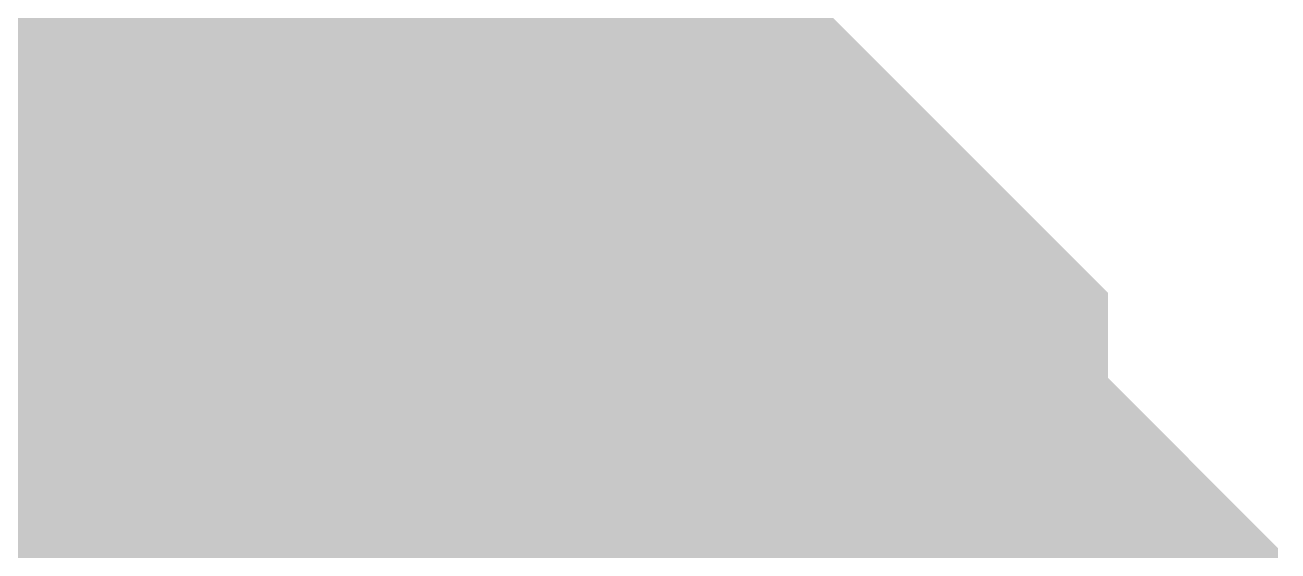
# Model space of a CAD drawing. Header units: inches. Extents: x 0 to 841, y 0 to 594.
# Drawn here: x 787.712 to 788.374, y 257.847 to 258.125 of the extents above; entities that cross this region are included whole.
import ezdxf

# ---------------------------------------------------------------- set-up
doc = ezdxf.new("R2010")
doc.units = ezdxf.units.IN
doc.layers.add('Sheet', color=255, linetype='Continuous')

msp = doc.modelspace()

# ---------------------------------------------------------------- linework, layer by layer
at = {"layer": 'Sheet'}
for points in [[(787.5055, 262.99682, 0.7493, 0.7493, 0), (787.5055, 257.47187, 0.7493, 0.7493, 0)], [(787.55042, 258.23548, 0.29972, 0.29972, 0), (787.59533, 258.23548, 0.29972, 0.29972, 0), (787.59533, 258.23548, 0.29972, 0.29972, 0), (787.64025, 258.23548, 0.29972, 0.29972, 0), (787.68516, 258.23548, 0.29972, 0.29972, 0), (787.73008, 258.19056, 0.29972, 0.29972, 0), (787.77499, 258.19056, 0.29972, 0.29972, 0), (787.77499, 258.19056, 0.29972, 0.29972, 0), (787.81991, 258.14564, 0.29972, 0.29972, 0), (787.86483, 258.14564, 0.29972, 0.29972, 0), (787.90974, 258.14564, 0.29972, 0.29972, 0), (787.90974, 258.10073, 0.29972, 0.29972, 0), (787.95466, 258.10073, 0.29972, 0.29972, 0), (787.99957, 258.05581, 0.29972, 0.29972, 0), (787.99957, 258.05581, 0.29972, 0.29972, 0), (788.04449, 258.01089, 0.29972, 0.29972, 0), (788.04449, 258.01089, 0.29972, 0.29972, 0), (788.0894, 257.96597, 0.29972, 0.29972, 0), (788.13432, 257.92105, 0.29972, 0.29972, 0), (788.13432, 257.92105, 0.29972, 0.29972, 0), (788.13432, 257.87613, 0.29972, 0.29972, 0), (788.17923, 257.83122, 0.29972, 0.29972, 0), (788.17923, 257.83122, 0.29972, 0.29972, 0), (788.22415, 257.7863, 0.29972, 0.29972, 0), (788.22415, 257.74138, 0.29972, 0.29972, 0), (788.22415, 257.69646, 0.29972, 0.29972, 0)], [(787.55042, 258.23548, 0.29972, 0.29972, 0), (787.59533, 258.23548, 0.29972, 0.29972, 0), (787.59533, 258.23548, 0.29972, 0.29972, 0), (787.64025, 258.23548, 0.29972, 0.29972, 0), (787.68516, 258.23548, 0.29972, 0.29972, 0), (787.73008, 258.19056, 0.29972, 0.29972, 0), (787.77499, 258.19056, 0.29972, 0.29972, 0), (787.77499, 258.19056, 0.29972, 0.29972, 0), (787.81991, 258.14564, 0.29972, 0.29972, 0), (787.86483, 258.14564, 0.29972, 0.29972, 0), (787.90974, 258.14564, 0.29972, 0.29972, 0), (787.90974, 258.10073, 0.29972, 0.29972, 0), (787.95466, 258.10073, 0.29972, 0.29972, 0), (787.99957, 258.05581, 0.29972, 0.29972, 0), (787.99957, 258.05581, 0.29972, 0.29972, 0), (788.04449, 258.01089, 0.29972, 0.29972, 0), (788.04449, 258.01089, 0.29972, 0.29972, 0), (788.0894, 257.96597, 0.29972, 0.29972, 0), (788.13432, 257.92105, 0.29972, 0.29972, 0), (788.13432, 257.92105, 0.29972, 0.29972, 0), (788.13432, 257.87613, 0.29972, 0.29972, 0), (788.17923, 257.83122, 0.29972, 0.29972, 0), (788.17923, 257.83122, 0.29972, 0.29972, 0), (788.22415, 257.7863, 0.29972, 0.29972, 0), (788.22415, 257.74138, 0.29972, 0.29972, 0), (788.22415, 257.69646, 0.29972, 0.29972, 0)], [(787.55042, 258.23548, 0.29972, 0.29972, 0), (787.59533, 258.23548, 0.29972, 0.29972, 0), (787.59533, 258.23548, 0.29972, 0.29972, 0), (787.64025, 258.23548, 0.29972, 0.29972, 0), (787.68516, 258.23548, 0.29972, 0.29972, 0), (787.73008, 258.19056, 0.29972, 0.29972, 0), (787.77499, 258.19056, 0.29972, 0.29972, 0), (787.77499, 258.19056, 0.29972, 0.29972, 0), (787.81991, 258.14564, 0.29972, 0.29972, 0), (787.86483, 258.14564, 0.29972, 0.29972, 0), (787.90974, 258.14564, 0.29972, 0.29972, 0), (787.90974, 258.10073, 0.29972, 0.29972, 0), (787.95466, 258.10073, 0.29972, 0.29972, 0), (787.99957, 258.05581, 0.29972, 0.29972, 0), (787.99957, 258.05581, 0.29972, 0.29972, 0), (788.04449, 258.01089, 0.29972, 0.29972, 0), (788.04449, 258.01089, 0.29972, 0.29972, 0), (788.0894, 257.96597, 0.29972, 0.29972, 0), (788.13432, 257.92105, 0.29972, 0.29972, 0), (788.13432, 257.92105, 0.29972, 0.29972, 0), (788.13432, 257.87613, 0.29972, 0.29972, 0), (788.17923, 257.83122, 0.29972, 0.29972, 0), (788.17923, 257.83122, 0.29972, 0.29972, 0), (788.22415, 257.7863, 0.29972, 0.29972, 0), (788.22415, 257.74138, 0.29972, 0.29972, 0), (788.22415, 257.69646, 0.29972, 0.29972, 0)], [(787.55042, 258.23548, 0.29972, 0.29972, 0), (787.59533, 258.23548, 0.29972, 0.29972, 0), (787.59533, 258.23548, 0.29972, 0.29972, 0), (787.64025, 258.23548, 0.29972, 0.29972, 0), (787.68516, 258.23548, 0.29972, 0.29972, 0), (787.73008, 258.19056, 0.29972, 0.29972, 0), (787.77499, 258.19056, 0.29972, 0.29972, 0), (787.77499, 258.19056, 0.29972, 0.29972, 0), (787.81991, 258.14564, 0.29972, 0.29972, 0), (787.86483, 258.14564, 0.29972, 0.29972, 0), (787.90974, 258.14564, 0.29972, 0.29972, 0), (787.90974, 258.10073, 0.29972, 0.29972, 0), (787.95466, 258.10073, 0.29972, 0.29972, 0), (787.99957, 258.05581, 0.29972, 0.29972, 0), (787.99957, 258.05581, 0.29972, 0.29972, 0), (788.04449, 258.01089, 0.29972, 0.29972, 0), (788.04449, 258.01089, 0.29972, 0.29972, 0), (788.0894, 257.96597, 0.29972, 0.29972, 0), (788.13432, 257.92105, 0.29972, 0.29972, 0), (788.13432, 257.92105, 0.29972, 0.29972, 0), (788.13432, 257.87613, 0.29972, 0.29972, 0), (788.17923, 257.83122, 0.29972, 0.29972, 0), (788.17923, 257.83122, 0.29972, 0.29972, 0), (788.22415, 257.7863, 0.29972, 0.29972, 0), (788.22415, 257.74138, 0.29972, 0.29972, 0), (788.22415, 257.69646, 0.29972, 0.29972, 0)], [(787.55042, 258.23548, 0.29972, 0.29972, 0), (787.59533, 258.23548, 0.29972, 0.29972, 0), (787.59533, 258.23548, 0.29972, 0.29972, 0), (787.64025, 258.23548, 0.29972, 0.29972, 0), (787.68516, 258.23548, 0.29972, 0.29972, 0), (787.73008, 258.19056, 0.29972, 0.29972, 0), (787.77499, 258.19056, 0.29972, 0.29972, 0), (787.77499, 258.19056, 0.29972, 0.29972, 0), (787.81991, 258.14564, 0.29972, 0.29972, 0), (787.86483, 258.14564, 0.29972, 0.29972, 0), (787.90974, 258.14564, 0.29972, 0.29972, 0), (787.90974, 258.10073, 0.29972, 0.29972, 0), (787.95466, 258.10073, 0.29972, 0.29972, 0), (787.99957, 258.05581, 0.29972, 0.29972, 0), (787.99957, 258.05581, 0.29972, 0.29972, 0), (788.04449, 258.01089, 0.29972, 0.29972, 0), (788.04449, 258.01089, 0.29972, 0.29972, 0), (788.0894, 257.96597, 0.29972, 0.29972, 0), (788.13432, 257.92105, 0.29972, 0.29972, 0), (788.13432, 257.92105, 0.29972, 0.29972, 0), (788.13432, 257.87613, 0.29972, 0.29972, 0), (788.17923, 257.83122, 0.29972, 0.29972, 0), (788.17923, 257.83122, 0.29972, 0.29972, 0), (788.22415, 257.7863, 0.29972, 0.29972, 0), (788.22415, 257.74138, 0.29972, 0.29972, 0), (788.22415, 257.69646, 0.29972, 0.29972, 0)], [(787.55042, 258.23548, 0.29972, 0.29972, 0), (787.59533, 258.23548, 0.29972, 0.29972, 0), (787.59533, 258.23548, 0.29972, 0.29972, 0), (787.64025, 258.23548, 0.29972, 0.29972, 0), (787.68516, 258.23548, 0.29972, 0.29972, 0), (787.73008, 258.19056, 0.29972, 0.29972, 0), (787.77499, 258.19056, 0.29972, 0.29972, 0), (787.77499, 258.19056, 0.29972, 0.29972, 0), (787.81991, 258.14564, 0.29972, 0.29972, 0), (787.86483, 258.14564, 0.29972, 0.29972, 0), (787.90974, 258.14564, 0.29972, 0.29972, 0), (787.90974, 258.10073, 0.29972, 0.29972, 0), (787.95466, 258.10073, 0.29972, 0.29972, 0), (787.99957, 258.05581, 0.29972, 0.29972, 0), (787.99957, 258.05581, 0.29972, 0.29972, 0), (788.04449, 258.01089, 0.29972, 0.29972, 0), (788.04449, 258.01089, 0.29972, 0.29972, 0), (788.0894, 257.96597, 0.29972, 0.29972, 0), (788.13432, 257.92105, 0.29972, 0.29972, 0), (788.13432, 257.92105, 0.29972, 0.29972, 0), (788.13432, 257.87613, 0.29972, 0.29972, 0), (788.17923, 257.83122, 0.29972, 0.29972, 0), (788.17923, 257.83122, 0.29972, 0.29972, 0), (788.22415, 257.7863, 0.29972, 0.29972, 0), (788.22415, 257.74138, 0.29972, 0.29972, 0), (788.22415, 257.69646, 0.29972, 0.29972, 0)], [(787.77499, 258.19056, 0.09906, 0.09906, 0), (787.81991, 258.14564, 0.09906, 0.09906, 0), (787.86483, 258.14564, 0.09906, 0.09906, 0), (787.90974, 258.14564, 0.09906, 0.09906, 0), (787.90974, 258.10073, 0.09906, 0.09906, 0), (787.95466, 258.10073, 0.09906, 0.09906, 0), (787.99957, 258.05581, 0.09906, 0.09906, 0), (787.99957, 258.05581, 0.09906, 0.09906, 0), (788.04449, 258.01089, 0.09906, 0.09906, 0), (788.04449, 258.01089, 0.09906, 0.09906, 0), (788.0894, 257.96597, 0.09906, 0.09906, 0), (788.13432, 257.92105, 0.09906, 0.09906, 0), (788.13432, 257.92105, 0.09906, 0.09906, 0), (788.13432, 257.87613, 0.09906, 0.09906, 0), (788.17923, 257.83122, 0.09906, 0.09906, 0), (788.17923, 257.83122, 0.09906, 0.09906, 0), (788.22415, 257.7863, 0.09906, 0.09906, 0)], [(787.77499, 258.19056, 0.09906, 0.09906, 0), (787.81991, 258.14564, 0.09906, 0.09906, 0), (787.86483, 258.14564, 0.09906, 0.09906, 0), (787.90974, 258.14564, 0.09906, 0.09906, 0), (787.90974, 258.10073, 0.09906, 0.09906, 0), (787.95466, 258.10073, 0.09906, 0.09906, 0), (787.99957, 258.05581, 0.09906, 0.09906, 0), (787.99957, 258.05581, 0.09906, 0.09906, 0), (788.04449, 258.01089, 0.09906, 0.09906, 0), (788.04449, 258.01089, 0.09906, 0.09906, 0), (788.0894, 257.96597, 0.09906, 0.09906, 0), (788.13432, 257.92105, 0.09906, 0.09906, 0), (788.13432, 257.92105, 0.09906, 0.09906, 0), (788.13432, 257.87613, 0.09906, 0.09906, 0), (788.17923, 257.83122, 0.09906, 0.09906, 0), (788.17923, 257.83122, 0.09906, 0.09906, 0), (788.22415, 257.7863, 0.09906, 0.09906, 0)], [(787.77499, 258.19056, 0.09906, 0.09906, 0), (787.81991, 258.14564, 0.09906, 0.09906, 0), (787.86483, 258.14564, 0.09906, 0.09906, 0), (787.90974, 258.14564, 0.09906, 0.09906, 0), (787.90974, 258.10073, 0.09906, 0.09906, 0), (787.95466, 258.10073, 0.09906, 0.09906, 0), (787.99957, 258.05581, 0.09906, 0.09906, 0), (787.99957, 258.05581, 0.09906, 0.09906, 0), (788.04449, 258.01089, 0.09906, 0.09906, 0), (788.04449, 258.01089, 0.09906, 0.09906, 0), (788.0894, 257.96597, 0.09906, 0.09906, 0), (788.13432, 257.92105, 0.09906, 0.09906, 0), (788.13432, 257.92105, 0.09906, 0.09906, 0), (788.13432, 257.87613, 0.09906, 0.09906, 0), (788.17923, 257.83122, 0.09906, 0.09906, 0), (788.17923, 257.83122, 0.09906, 0.09906, 0), (788.22415, 257.7863, 0.09906, 0.09906, 0)], [(787.77499, 258.19056, 0.09906, 0.09906, 0), (787.81991, 258.14564, 0.09906, 0.09906, 0), (787.86483, 258.14564, 0.09906, 0.09906, 0), (787.90974, 258.14564, 0.09906, 0.09906, 0), (787.90974, 258.10073, 0.09906, 0.09906, 0), (787.95466, 258.10073, 0.09906, 0.09906, 0), (787.99957, 258.05581, 0.09906, 0.09906, 0), (787.99957, 258.05581, 0.09906, 0.09906, 0), (788.04449, 258.01089, 0.09906, 0.09906, 0), (788.04449, 258.01089, 0.09906, 0.09906, 0), (788.0894, 257.96597, 0.09906, 0.09906, 0), (788.13432, 257.92105, 0.09906, 0.09906, 0), (788.13432, 257.92105, 0.09906, 0.09906, 0), (788.13432, 257.87613, 0.09906, 0.09906, 0), (788.17923, 257.83122, 0.09906, 0.09906, 0), (788.17923, 257.83122, 0.09906, 0.09906, 0), (788.22415, 257.7863, 0.09906, 0.09906, 0)], [(787.77499, 258.19056, 0.09906, 0.09906, 0), (787.81991, 258.14564, 0.09906, 0.09906, 0), (787.86483, 258.14564, 0.09906, 0.09906, 0), (787.90974, 258.14564, 0.09906, 0.09906, 0), (787.90974, 258.10073, 0.09906, 0.09906, 0), (787.95466, 258.10073, 0.09906, 0.09906, 0), (787.99957, 258.05581, 0.09906, 0.09906, 0), (787.99957, 258.05581, 0.09906, 0.09906, 0), (788.04449, 258.01089, 0.09906, 0.09906, 0), (788.04449, 258.01089, 0.09906, 0.09906, 0), (788.0894, 257.96597, 0.09906, 0.09906, 0), (788.13432, 257.92105, 0.09906, 0.09906, 0), (788.13432, 257.92105, 0.09906, 0.09906, 0), (788.13432, 257.87613, 0.09906, 0.09906, 0), (788.17923, 257.83122, 0.09906, 0.09906, 0), (788.17923, 257.83122, 0.09906, 0.09906, 0), (788.22415, 257.7863, 0.09906, 0.09906, 0)], [(787.77499, 258.19056, 0.09906, 0.09906, 0), (787.81991, 258.14564, 0.09906, 0.09906, 0), (787.86483, 258.14564, 0.09906, 0.09906, 0), (787.90974, 258.14564, 0.09906, 0.09906, 0), (787.90974, 258.10073, 0.09906, 0.09906, 0), (787.95466, 258.10073, 0.09906, 0.09906, 0), (787.99957, 258.05581, 0.09906, 0.09906, 0), (787.99957, 258.05581, 0.09906, 0.09906, 0), (788.04449, 258.01089, 0.09906, 0.09906, 0), (788.04449, 258.01089, 0.09906, 0.09906, 0), (788.0894, 257.96597, 0.09906, 0.09906, 0), (788.13432, 257.92105, 0.09906, 0.09906, 0), (788.13432, 257.92105, 0.09906, 0.09906, 0), (788.13432, 257.87613, 0.09906, 0.09906, 0), (788.17923, 257.83122, 0.09906, 0.09906, 0), (788.17923, 257.83122, 0.09906, 0.09906, 0), (788.22415, 257.7863, 0.09906, 0.09906, 0)], [(787.55042, 257.96597, 0.29972, 0.29972, 0), (787.59533, 257.96597, 0.29972, 0.29972, 0), (787.59533, 257.96597, 0.29972, 0.29972, 0), (787.64025, 257.96597, 0.29972, 0.29972, 0), (787.64025, 257.92105, 0.29972, 0.29972, 0), (787.68516, 257.92105, 0.29972, 0.29972, 0), (787.68516, 257.92105, 0.29972, 0.29972, 0), (787.73008, 257.92105, 0.29972, 0.29972, 0), (787.73008, 257.92105, 0.29972, 0.29972, 0), (787.77499, 257.87613, 0.29972, 0.29972, 0), (787.77499, 257.87613, 0.29972, 0.29972, 0), (787.81991, 257.87613, 0.29972, 0.29972, 0), (787.81991, 257.83122, 0.29972, 0.29972, 0), (787.81991, 257.83122, 0.29972, 0.29972, 0), (787.86483, 257.83122, 0.29972, 0.29972, 0), (787.86483, 257.7863, 0.29972, 0.29972, 0), (787.86483, 257.7863, 0.29972, 0.29972, 0), (787.90974, 257.7863, 0.29972, 0.29972, 0), (787.90974, 257.74138, 0.29972, 0.29972, 0), (787.90974, 257.74138, 0.29972, 0.29972, 0), (787.95466, 257.69646, 0.29972, 0.29972, 0)], [(787.55042, 257.96597, 0.29972, 0.29972, 0), (787.59533, 257.96597, 0.29972, 0.29972, 0), (787.59533, 257.96597, 0.29972, 0.29972, 0), (787.64025, 257.96597, 0.29972, 0.29972, 0), (787.64025, 257.92105, 0.29972, 0.29972, 0), (787.68516, 257.92105, 0.29972, 0.29972, 0), (787.68516, 257.92105, 0.29972, 0.29972, 0), (787.73008, 257.92105, 0.29972, 0.29972, 0), (787.73008, 257.92105, 0.29972, 0.29972, 0), (787.77499, 257.87613, 0.29972, 0.29972, 0), (787.77499, 257.87613, 0.29972, 0.29972, 0), (787.81991, 257.87613, 0.29972, 0.29972, 0), (787.81991, 257.83122, 0.29972, 0.29972, 0), (787.81991, 257.83122, 0.29972, 0.29972, 0), (787.86483, 257.83122, 0.29972, 0.29972, 0), (787.86483, 257.7863, 0.29972, 0.29972, 0), (787.86483, 257.7863, 0.29972, 0.29972, 0), (787.90974, 257.7863, 0.29972, 0.29972, 0), (787.90974, 257.74138, 0.29972, 0.29972, 0), (787.90974, 257.74138, 0.29972, 0.29972, 0), (787.95466, 257.69646, 0.29972, 0.29972, 0)], [(787.55042, 257.96597, 0.29972, 0.29972, 0), (787.59533, 257.96597, 0.29972, 0.29972, 0), (787.59533, 257.96597, 0.29972, 0.29972, 0), (787.64025, 257.96597, 0.29972, 0.29972, 0), (787.64025, 257.92105, 0.29972, 0.29972, 0), (787.68516, 257.92105, 0.29972, 0.29972, 0), (787.68516, 257.92105, 0.29972, 0.29972, 0), (787.73008, 257.92105, 0.29972, 0.29972, 0), (787.73008, 257.92105, 0.29972, 0.29972, 0), (787.77499, 257.87613, 0.29972, 0.29972, 0), (787.77499, 257.87613, 0.29972, 0.29972, 0), (787.81991, 257.87613, 0.29972, 0.29972, 0), (787.81991, 257.83122, 0.29972, 0.29972, 0), (787.81991, 257.83122, 0.29972, 0.29972, 0), (787.86483, 257.83122, 0.29972, 0.29972, 0), (787.86483, 257.7863, 0.29972, 0.29972, 0), (787.86483, 257.7863, 0.29972, 0.29972, 0), (787.90974, 257.7863, 0.29972, 0.29972, 0), (787.90974, 257.74138, 0.29972, 0.29972, 0), (787.90974, 257.74138, 0.29972, 0.29972, 0), (787.95466, 257.69646, 0.29972, 0.29972, 0)], [(787.55042, 257.96597, 0.29972, 0.29972, 0), (787.59533, 257.96597, 0.29972, 0.29972, 0), (787.59533, 257.96597, 0.29972, 0.29972, 0), (787.64025, 257.96597, 0.29972, 0.29972, 0), (787.64025, 257.92105, 0.29972, 0.29972, 0), (787.68516, 257.92105, 0.29972, 0.29972, 0), (787.68516, 257.92105, 0.29972, 0.29972, 0), (787.73008, 257.92105, 0.29972, 0.29972, 0), (787.73008, 257.92105, 0.29972, 0.29972, 0), (787.77499, 257.87613, 0.29972, 0.29972, 0), (787.77499, 257.87613, 0.29972, 0.29972, 0), (787.81991, 257.87613, 0.29972, 0.29972, 0), (787.81991, 257.83122, 0.29972, 0.29972, 0), (787.81991, 257.83122, 0.29972, 0.29972, 0), (787.86483, 257.83122, 0.29972, 0.29972, 0), (787.86483, 257.7863, 0.29972, 0.29972, 0), (787.86483, 257.7863, 0.29972, 0.29972, 0), (787.90974, 257.7863, 0.29972, 0.29972, 0), (787.90974, 257.74138, 0.29972, 0.29972, 0), (787.90974, 257.74138, 0.29972, 0.29972, 0), (787.95466, 257.69646, 0.29972, 0.29972, 0)], [(787.64025, 257.92105, 0.09906, 0.09906, 0), (787.68516, 257.92105, 0.09906, 0.09906, 0), (787.68516, 257.92105, 0.09906, 0.09906, 0), (787.73008, 257.92105, 0.09906, 0.09906, 0), (787.73008, 257.92105, 0.09906, 0.09906, 0), (787.77499, 257.87613, 0.09906, 0.09906, 0), (787.77499, 257.87613, 0.09906, 0.09906, 0), (787.81991, 257.87613, 0.09906, 0.09906, 0), (787.81991, 257.83122, 0.09906, 0.09906, 0), (787.81991, 257.83122, 0.09906, 0.09906, 0), (787.86483, 257.83122, 0.09906, 0.09906, 0), (787.86483, 257.7863, 0.09906, 0.09906, 0)], [(787.64025, 257.92105, 0.09906, 0.09906, 0), (787.68516, 257.92105, 0.09906, 0.09906, 0), (787.68516, 257.92105, 0.09906, 0.09906, 0), (787.73008, 257.92105, 0.09906, 0.09906, 0), (787.73008, 257.92105, 0.09906, 0.09906, 0), (787.77499, 257.87613, 0.09906, 0.09906, 0), (787.77499, 257.87613, 0.09906, 0.09906, 0), (787.81991, 257.87613, 0.09906, 0.09906, 0), (787.81991, 257.83122, 0.09906, 0.09906, 0), (787.81991, 257.83122, 0.09906, 0.09906, 0), (787.86483, 257.83122, 0.09906, 0.09906, 0), (787.86483, 257.7863, 0.09906, 0.09906, 0)], [(787.64025, 257.92105, 0.09906, 0.09906, 0), (787.68516, 257.92105, 0.09906, 0.09906, 0), (787.68516, 257.92105, 0.09906, 0.09906, 0), (787.73008, 257.92105, 0.09906, 0.09906, 0), (787.73008, 257.92105, 0.09906, 0.09906, 0), (787.77499, 257.87613, 0.09906, 0.09906, 0), (787.77499, 257.87613, 0.09906, 0.09906, 0), (787.81991, 257.87613, 0.09906, 0.09906, 0), (787.81991, 257.83122, 0.09906, 0.09906, 0), (787.81991, 257.83122, 0.09906, 0.09906, 0), (787.86483, 257.83122, 0.09906, 0.09906, 0), (787.86483, 257.7863, 0.09906, 0.09906, 0)], [(787.64025, 257.92105, 0.09906, 0.09906, 0), (787.68516, 257.92105, 0.09906, 0.09906, 0), (787.68516, 257.92105, 0.09906, 0.09906, 0), (787.73008, 257.92105, 0.09906, 0.09906, 0), (787.73008, 257.92105, 0.09906, 0.09906, 0), (787.77499, 257.87613, 0.09906, 0.09906, 0), (787.77499, 257.87613, 0.09906, 0.09906, 0), (787.81991, 257.87613, 0.09906, 0.09906, 0), (787.81991, 257.83122, 0.09906, 0.09906, 0), (787.81991, 257.83122, 0.09906, 0.09906, 0), (787.86483, 257.83122, 0.09906, 0.09906, 0), (787.86483, 257.7863, 0.09906, 0.09906, 0)]]:
    msp.add_lwpolyline(points, format="xyseb", dxfattribs=at)
msp.add_lwpolyline([(787.24589, 257.4996, 0.508, 0.508, 1), (787.75389, 257.4996, 0.508, 0.508, 1)], format="xyseb", close=True, dxfattribs=at)

doc.saveas('drawing.dxf')
